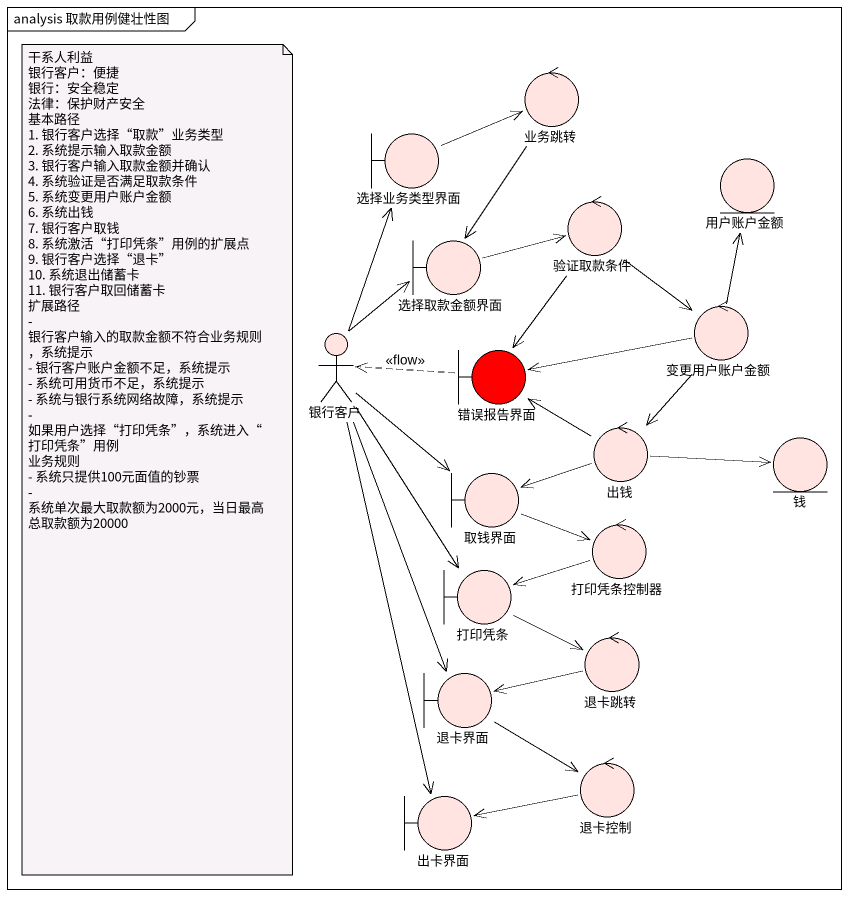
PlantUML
@startuml
mainframe analysis 取款用例健壮性图
control 业务跳转 #FFE4E1
boundary 选择业务类型界面 #FFE4E1
entity 用户账户金额 #FFE4E1
control 验证取款条件 #FFE4E1
boundary 选择取款金额界面 #FFE4E1
actor 银行客户 #FFE4E1
control 变更用户账户金额 #FFE4E1
boundary 错误报告界面 #FF0000
control 出钱 #FFE4E1
entity 钱 #FFE4E1
boundary 取钱界面 #FFE4E1
control 打印凭条控制器 #FFE4E1
boundary 打印凭条 #FFE4E1
boundary 退卡界面 #FFE4E1
control 退卡跳转 #FFE4E1
control 退卡控制 #FFE4E1
boundary 出卡界面 #FFE4E1
业务跳转 --> 选择取款金额界面
选择业务类型界面 -right-> 业务跳转
验证取款条件 --> 变更用户账户金额
验证取款条件 --> 错误报告界面
选择取款金额界面 -right-> 验证取款条件
银行客户 -up-> 选择业务类型界面
银行客户 -up-> 选择取款金额界面
银行客户 --> 取钱界面
银行客户 --> 打印凭条
银行客户 --> 退卡界面
银行客户 --> 出卡界面
变更用户账户金额 -up-> 用户账户金额
变更用户账户金额 -left-> 错误报告界面
变更用户账户金额 --> 出钱
错误报告界面 .left.> 银行客户 : <<flow>>
出钱 -up-> 错误报告界面
出钱 -right-> 钱
出钱 -left-> 取钱界面
取钱界面 -right-> 打印凭条控制器
打印凭条控制器 -left-> 打印凭条
打印凭条 -right-> 退卡跳转
退卡界面 --> 退卡控制
退卡跳转 -left-> 退卡界面
退卡控制 -left-> 出卡界面
note as N1
  干系人利益
  银行客户：便捷
  银行：安全稳定
  法律：保护财产安全
  基本路径
  1. 银行客户选择“取款”业务类型
  2. 系统提示输入取款金额
  3. 银行客户输入取款金额并确认
  4. 系统验证是否满足取款条件
  5. 系统变更用户账户金额
  6. 系统出钱
  7. 银行客户取钱
  8. 系统激活“打印凭条”用例的扩展点
  9. 银行客户选择“退卡”
  10. 系统退出储蓄卡
  11. 银行客户取回储蓄卡
  扩展路径
  - 银行客户输入的取款金额不符合业务规则，系统提示
  - 银行客户账户金额不足，系统提示
  - 系统可用货币不足，系统提示
  - 系统与银行系统网络故障，系统提示
  - 如果用户选择“打印凭条”，系统进入“打印凭条”用例
  业务规则
  - 系统只提供100元面值的钞票
  - 系统单次最大取款额为2000元，当日最高总取款额为20000
end note
@enduml
